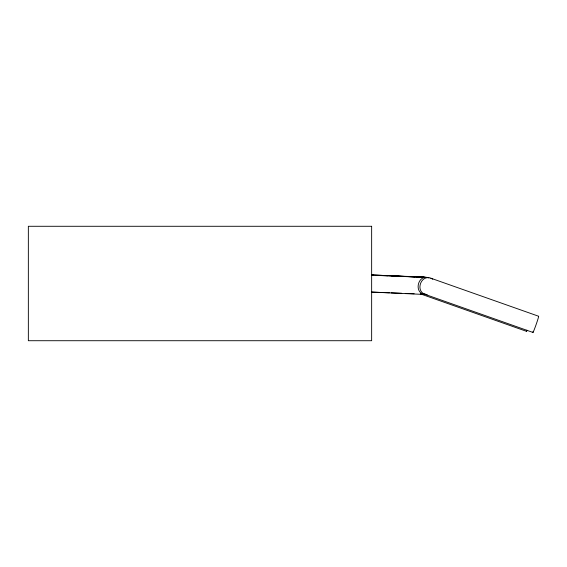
<?xml version="1.0" encoding="UTF-8"?>
<svg xmlns="http://www.w3.org/2000/svg" width="567" height="567" viewBox="0 0 567 567"><rect width="100%" height="100%" fill="white"/><g stroke="black" fill="none" stroke-linecap="round" stroke-linejoin="round"><path stroke-width="0.85" d="M428.921 277.865C417.659 273.712 413.293 293.656 425.3 294.5L371.647 292.083L389.352 292.778M419.871 276.731L426.412 277.44L416.695 277.043M425.314 293.997L420.338 293.997M379.521 275.47L424.123 276.958M391.124 292.848L401.748 293.267M405.285 293.408L414.137 293.756M379.599 275.534L387.552 275.86M391.967 276.037L400.798 276.398M404.328 276.54L414.931 276.972M426.823 277.419L371.647 274.917L426.412 277.44M538.65 316.251L430.849 278.199C420.912 274.421 415.136 291.013 425.137 294.386L532.945 332.439M425.137 294.386L427.234 294.833M420.431 293.876L526.58 331.355M430.849 278.199L432.749 279.191M538.459 316.514A8.583 0.376 -70.6 0 1 535.794 325.472A8.583 0.376 -70.6 0 1 533.136 331.326M527.147 330.299A8.583 0.376 -70.6 0 1 526.771 330.235M371.647 226.283L28.35 226.283L28.35 340.717L371.647 340.717L371.647 226.283M373.398 275.271L371.647 275.208L373.419 275.279"/></g></svg>
